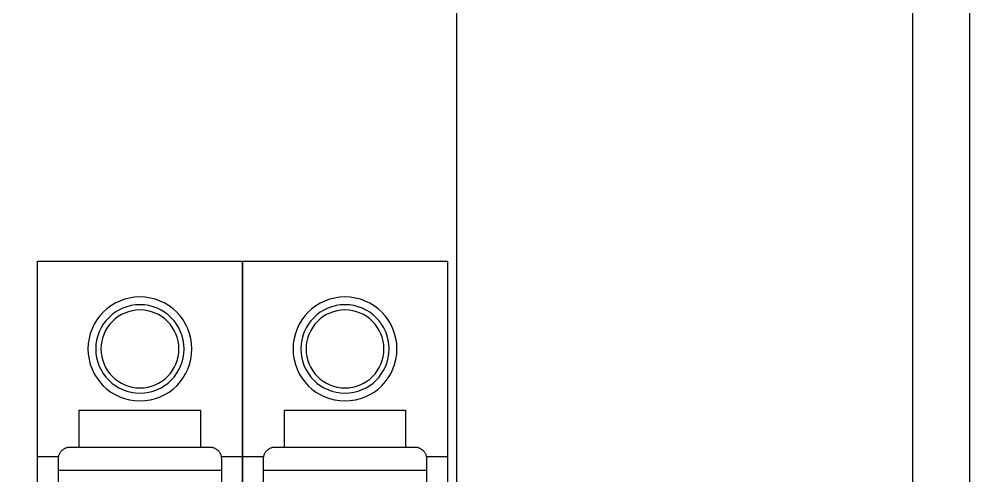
# Model space of a CAD drawing. Header units: millimetres. Extents: x -208796 to -83323, y 30910 to 103951.
# Drawn here: x -110486.7 to -110403.3, y 39896.3 to 39936.3 of the extents above; entities that cross this region are included whole.
import ezdxf

# ---------------------------------------------------------------- set-up
doc = ezdxf.new("R2010")
doc.units = ezdxf.units.MM
doc.header["$LTSCALE"] = 3
doc.layers.add('@.VISIBLE', color=7, linetype='Continuous')

# ---------------------------------------------------------------- blocks, each defined once
blk = doc.blocks.new('*U111')
at = {"layer": '@.VISIBLE', "color": 6}
blk.add_lwpolyline([(2229.288, 1352.017), (2722.288, 1352.017), (2722.288, 2350.017), (2229.288, 2350.017)], close=True, dxfattribs=at)
at = {"layer": '@.VISIBLE', "color": 151}
blk.add_lwpolyline([(2234.288, 1357.017), (2717.288, 1357.017), (2717.288, 2345.017), (2234.288, 2345.017)], close=True, dxfattribs=at)
blk = doc.blocks.new('*U127')
for points in [[(-8.986, 0), (-8.986, 79.4816), (8.986, 79.4816), (8.986, 0), (-8.986, 0)], [(4.5563, 71.7865), (4.5563, 71.7865), (4.5327, 72.2525), (4.4637, 72.7049), (4.3513, 73.1416), (4.1982, 73.5601), (4.0062, 73.9585), (3.778, 74.3341), (3.5156, 74.6849), (3.2217, 75.0084), (2.898, 75.3026), (2.5473, 75.5649), (2.1716, 75.7931), (1.7734, 75.9849), (1.3547, 76.1382), (0.9182, 76.2504), (0.4657, 76.3194), (0, 76.3428), (0, 76.3428), (-0.466, 76.3194), (-0.9184, 76.2504), (-1.3551, 76.1382), (-1.7736, 75.9849), (-2.172, 75.7931), (-2.5476, 75.5649), (-2.8984, 75.3026), (-3.2218, 75.0084), (-3.516, 74.685), (-3.7783, 74.3342), (-4.0065, 73.9586), (-4.1983, 73.5602), (-4.3516, 73.1417), (-4.4638, 72.705), (-4.5329, 72.2526), (-4.5563, 71.7866), (-4.5563, 71.7866), (-4.5329, 71.3209), (-4.4639, 70.8684), (-4.3517, 70.4319), (-4.1984, 70.0132), (-4.0066, 69.615), (-3.7784, 69.2393), (-3.5161, 68.8886), (-3.2219, 68.5649), (-2.8984, 68.271), (-2.5476, 68.0086), (-2.172, 67.7804), (-1.7736, 67.5884), (-1.3551, 67.4353), (-0.9184, 67.3229), (-0.466, 67.2539), (0, 67.2303), (0, 67.2303), (0.4657, 67.2539), (0.9181, 67.3229), (1.3547, 67.4353), (1.7734, 67.5884), (2.1716, 67.7804), (2.5473, 68.0086), (2.898, 68.2709), (3.2217, 68.5648), (3.5156, 68.8885), (3.778, 69.2392), (4.0062, 69.6149), (4.1982, 70.0131), (4.3513, 70.4318), (4.4637, 70.8683), (4.5327, 71.3208), (4.5563, 71.7865)], [(3.8728, 71.7865), (3.8728, 71.7865), (3.8527, 72.1826), (3.7941, 72.5671), (3.6986, 72.9383), (3.5684, 73.2941), (3.4052, 73.6328), (3.2113, 73.952), (2.9883, 74.2502), (2.7384, 74.5251), (2.4633, 74.7751), (2.1651, 74.998), (1.8458, 75.1921), (1.5074, 75.3551), (1.1515, 75.4854), (0.7804, 75.5808), (0.3958, 75.6395), (0, 75.6594), (0, 75.6594), (-0.3961, 75.6395), (-0.7806, 75.5808), (-1.1518, 75.4854), (-1.5076, 75.3551), (-1.8463, 75.1921), (-2.1655, 74.998), (-2.4637, 74.7751), (-2.7386, 74.5251), (-2.9886, 74.2502), (-3.2115, 73.952), (-3.4056, 73.6328), (-3.5686, 73.2941), (-3.6989, 72.9383), (-3.7943, 72.5671), (-3.8529, 72.1826), (-3.8728, 71.7865), (-3.8728, 71.7865), (-3.8529, 71.3907), (-3.7943, 71.0061), (-3.6989, 70.635), (-3.5686, 70.2791), (-3.4056, 69.9407), (-3.2115, 69.6214), (-2.9886, 69.3232), (-2.7386, 69.0481), (-2.4637, 68.7982), (-2.1655, 68.5752), (-1.8463, 68.3813), (-1.5076, 68.2181), (-1.1518, 68.0879), (-0.7806, 67.9924), (-0.3961, 67.9338), (0, 67.9137), (0, 67.9137), (0.3958, 67.9338), (0.7804, 67.9924), (1.1515, 68.0879), (1.5074, 68.2181), (1.8458, 68.3813), (2.1651, 68.5752), (2.4633, 68.7982), (2.7384, 69.0481), (2.9883, 69.3232), (3.2113, 69.6214), (3.4052, 69.9407), (3.5684, 70.2791), (3.6986, 70.635), (3.7941, 71.0061), (3.8527, 71.3907), (3.8728, 71.7865)], [(3.4172, 71.7865), (3.4172, 71.7865), (3.3995, 72.1361), (3.3476, 72.4754), (3.2633, 72.8029), (3.1486, 73.1168), (3.0046, 73.4156), (2.8335, 73.6973), (2.6368, 73.9604), (2.4163, 74.2029), (2.1736, 74.4236), (1.9105, 74.6202), (1.6286, 74.7914), (1.33, 74.9352), (1.016, 75.0502), (0.6886, 75.1343), (0.3493, 75.1862), (0, 75.2037), (0, 75.2037), (-0.3496, 75.1862), (-0.6889, 75.1343), (-1.0164, 75.0502), (-1.3303, 74.9352), (-1.6291, 74.7914), (-1.9108, 74.6202), (-2.1739, 74.4236), (-2.4164, 74.2029), (-2.6371, 73.9604), (-2.8337, 73.6973), (-3.0049, 73.4156), (-3.1487, 73.1168), (-3.2637, 72.8029), (-3.3478, 72.4754), (-3.3997, 72.1361), (-3.4172, 71.7865), (-3.4172, 71.7865), (-3.3997, 71.4372), (-3.3478, 71.0979), (-3.2637, 70.7705), (-3.1487, 70.4565), (-3.0049, 70.1579), (-2.8337, 69.8761), (-2.6371, 69.613), (-2.4164, 69.3703), (-2.1739, 69.1498), (-1.9108, 68.9531), (-1.6291, 68.782), (-1.3303, 68.638), (-1.0164, 68.5233), (-0.6889, 68.439), (-0.3496, 68.3871), (0, 68.3694), (0, 68.3694), (0.3493, 68.3871), (0.6886, 68.439), (1.016, 68.5233), (1.33, 68.638), (1.6286, 68.782), (1.9105, 68.9531), (2.1736, 69.1498), (2.4163, 69.3703), (2.6368, 69.613), (2.8335, 69.8761), (3.0046, 70.1579), (3.1486, 70.4565), (3.2633, 70.7705), (3.3476, 71.0979), (3.3995, 71.4372), (3.4172, 71.7865)], [(-5.3156, 63.1802), (-5.3156, 66.4202)], [(-5.3156, 66.4202), (5.3157, 66.4202)], [(5.3157, 66.4202), (5.3157, 63.1802)], [(-7.1381, 60.1427), (-7.1381, 62.1677), (-7.1381, 62.1677), (-7.1369, 62.2181), (-7.1333, 62.268), (-7.1273, 62.3175), (-7.1186, 62.3663), (-7.1078, 62.4148), (-7.0945, 62.4624), (-7.079, 62.5093), (-7.0611, 62.5553), (-7.0412, 62.6006), (-7.019, 62.6447), (-6.9947, 62.6879), (-6.9681, 62.7296), (-6.9397, 62.7703), (-6.909, 62.8096), (-6.8764, 62.8475), (-6.8416, 62.8837), (-6.8416, 62.8837), (-6.8054, 62.9185), (-6.7675, 62.9511), (-6.7282, 62.9818), (-6.6875, 63.0102), (-6.6458, 63.0368), (-6.6026, 63.0611), (-6.5585, 63.0833), (-6.5132, 63.1032), (-6.4672, 63.1211), (-6.4203, 63.1366), (-6.3727, 63.1499), (-6.3242, 63.1607), (-6.2754, 63.1694), (-6.2259, 63.1754), (-6.176, 63.179), (-6.1256, 63.1802), (-5.3156, 63.1802), (5.3157, 63.1802), (6.1257, 63.1802), (6.1257, 63.1802), (6.1758, 63.179), (6.2257, 63.1754), (6.2751, 63.1694), (6.324, 63.1607), (6.3722, 63.1499), (6.4199, 63.1366), (6.4668, 63.1211), (6.513, 63.1032), (6.5581, 63.0833), (6.6022, 63.0611), (6.6452, 63.0368), (6.6872, 63.0102), (6.7277, 62.9818), (6.7672, 62.9511), (6.8051, 62.9185), (6.8416, 62.8837), (6.8416, 62.8837), (6.8761, 62.8475), (6.9087, 62.8096), (6.9392, 62.7703), (6.9679, 62.7296), (6.9943, 62.6879), (7.0187, 62.6447), (7.0409, 62.6006), (7.061, 62.5553), (7.0787, 62.5093), (7.0943, 62.4624), (7.1075, 62.4148), (7.1185, 62.3663), (7.1269, 62.3175), (7.1332, 62.268), (7.1368, 62.2181), (7.1382, 62.1677), (7.1382, 60.1427)], [(-8.986, 62.3702), (-7.1177, 62.3702)], [(7.1177, 62.3702), (8.986, 62.3702)], [(-7.1381, 61.1552), (7.1382, 61.1552)]]:
    blk.add_lwpolyline(points)
blk = doc.blocks.new('*U126')
for points in [[(-8.986, 0), (-8.986, 79.4816), (8.986, 79.4816), (8.986, 0), (-8.986, 0)], [(4.5563, 71.7865), (4.5563, 71.7865), (4.5327, 72.2525), (4.4637, 72.7049), (4.3513, 73.1416), (4.1982, 73.5601), (4.0062, 73.9585), (3.778, 74.3341), (3.5156, 74.6849), (3.2217, 75.0084), (2.898, 75.3026), (2.5473, 75.5649), (2.1716, 75.7931), (1.7734, 75.9849), (1.3547, 76.1382), (0.9182, 76.2504), (0.4657, 76.3194), (0, 76.3428), (0, 76.3428), (-0.466, 76.3194), (-0.9184, 76.2504), (-1.3551, 76.1382), (-1.7736, 75.9849), (-2.172, 75.7931), (-2.5476, 75.5649), (-2.8984, 75.3026), (-3.2218, 75.0084), (-3.516, 74.685), (-3.7783, 74.3342), (-4.0065, 73.9586), (-4.1983, 73.5602), (-4.3516, 73.1417), (-4.4638, 72.705), (-4.5329, 72.2526), (-4.5563, 71.7866), (-4.5563, 71.7866), (-4.5329, 71.3209), (-4.4639, 70.8684), (-4.3517, 70.4319), (-4.1984, 70.0132), (-4.0066, 69.615), (-3.7784, 69.2393), (-3.5161, 68.8886), (-3.2219, 68.5649), (-2.8984, 68.271), (-2.5476, 68.0086), (-2.172, 67.7804), (-1.7736, 67.5884), (-1.3551, 67.4353), (-0.9184, 67.3229), (-0.466, 67.2539), (0, 67.2303), (0, 67.2303), (0.4657, 67.2539), (0.9181, 67.3229), (1.3547, 67.4353), (1.7734, 67.5884), (2.1716, 67.7804), (2.5473, 68.0086), (2.898, 68.2709), (3.2217, 68.5648), (3.5156, 68.8885), (3.778, 69.2392), (4.0062, 69.6149), (4.1982, 70.0131), (4.3513, 70.4318), (4.4637, 70.8683), (4.5327, 71.3208), (4.5563, 71.7865)], [(3.8728, 71.7865), (3.8728, 71.7865), (3.8527, 72.1826), (3.7941, 72.5671), (3.6986, 72.9383), (3.5684, 73.2941), (3.4052, 73.6328), (3.2113, 73.952), (2.9883, 74.2502), (2.7384, 74.5251), (2.4633, 74.7751), (2.1651, 74.998), (1.8458, 75.1921), (1.5074, 75.3551), (1.1515, 75.4854), (0.7804, 75.5808), (0.3958, 75.6395), (0, 75.6594), (0, 75.6594), (-0.3961, 75.6395), (-0.7806, 75.5808), (-1.1518, 75.4854), (-1.5076, 75.3551), (-1.8463, 75.1921), (-2.1655, 74.998), (-2.4637, 74.7751), (-2.7386, 74.5251), (-2.9886, 74.2502), (-3.2115, 73.952), (-3.4056, 73.6328), (-3.5686, 73.2941), (-3.6989, 72.9383), (-3.7943, 72.5671), (-3.8529, 72.1826), (-3.8728, 71.7865), (-3.8728, 71.7865), (-3.8529, 71.3907), (-3.7943, 71.0061), (-3.6989, 70.635), (-3.5686, 70.2791), (-3.4056, 69.9407), (-3.2115, 69.6214), (-2.9886, 69.3232), (-2.7386, 69.0481), (-2.4637, 68.7982), (-2.1655, 68.5752), (-1.8463, 68.3813), (-1.5076, 68.2181), (-1.1518, 68.0879), (-0.7806, 67.9924), (-0.3961, 67.9338), (0, 67.9137), (0, 67.9137), (0.3958, 67.9338), (0.7804, 67.9924), (1.1515, 68.0879), (1.5074, 68.2181), (1.8458, 68.3813), (2.1651, 68.5752), (2.4633, 68.7982), (2.7384, 69.0481), (2.9883, 69.3232), (3.2113, 69.6214), (3.4052, 69.9407), (3.5684, 70.2791), (3.6986, 70.635), (3.7941, 71.0061), (3.8527, 71.3907), (3.8728, 71.7865)], [(3.4172, 71.7865), (3.4172, 71.7865), (3.3995, 72.1361), (3.3476, 72.4754), (3.2633, 72.8029), (3.1486, 73.1168), (3.0046, 73.4156), (2.8335, 73.6973), (2.6368, 73.9604), (2.4163, 74.2029), (2.1736, 74.4236), (1.9105, 74.6202), (1.6286, 74.7914), (1.33, 74.9352), (1.016, 75.0502), (0.6886, 75.1343), (0.3493, 75.1862), (0, 75.2037), (0, 75.2037), (-0.3496, 75.1862), (-0.6889, 75.1343), (-1.0164, 75.0502), (-1.3303, 74.9352), (-1.6291, 74.7914), (-1.9108, 74.6202), (-2.1739, 74.4236), (-2.4164, 74.2029), (-2.6371, 73.9604), (-2.8337, 73.6973), (-3.0049, 73.4156), (-3.1487, 73.1168), (-3.2637, 72.8029), (-3.3478, 72.4754), (-3.3997, 72.1361), (-3.4172, 71.7865), (-3.4172, 71.7865), (-3.3997, 71.4372), (-3.3478, 71.0979), (-3.2637, 70.7705), (-3.1487, 70.4565), (-3.0049, 70.1579), (-2.8337, 69.8761), (-2.6371, 69.613), (-2.4164, 69.3703), (-2.1739, 69.1498), (-1.9108, 68.9531), (-1.6291, 68.782), (-1.3303, 68.638), (-1.0164, 68.5233), (-0.6889, 68.439), (-0.3496, 68.3871), (0, 68.3694), (0, 68.3694), (0.3493, 68.3871), (0.6886, 68.439), (1.016, 68.5233), (1.33, 68.638), (1.6286, 68.782), (1.9105, 68.9531), (2.1736, 69.1498), (2.4163, 69.3703), (2.6368, 69.613), (2.8335, 69.8761), (3.0046, 70.1579), (3.1486, 70.4565), (3.2633, 70.7705), (3.3476, 71.0979), (3.3995, 71.4372), (3.4172, 71.7865)], [(-5.3156, 63.1802), (-5.3156, 66.4202)], [(-5.3156, 66.4202), (5.3157, 66.4202)], [(5.3157, 66.4202), (5.3157, 63.1802)], [(-7.1381, 60.1427), (-7.1381, 62.1677), (-7.1381, 62.1677), (-7.1369, 62.2181), (-7.1333, 62.268), (-7.1273, 62.3175), (-7.1186, 62.3663), (-7.1078, 62.4148), (-7.0945, 62.4624), (-7.079, 62.5093), (-7.0611, 62.5553), (-7.0412, 62.6006), (-7.019, 62.6447), (-6.9947, 62.6879), (-6.9681, 62.7296), (-6.9397, 62.7703), (-6.909, 62.8096), (-6.8764, 62.8475), (-6.8416, 62.8837), (-6.8416, 62.8837), (-6.8054, 62.9185), (-6.7675, 62.9511), (-6.7282, 62.9818), (-6.6875, 63.0102), (-6.6458, 63.0368), (-6.6026, 63.0611), (-6.5585, 63.0833), (-6.5132, 63.1032), (-6.4672, 63.1211), (-6.4203, 63.1366), (-6.3727, 63.1499), (-6.3242, 63.1607), (-6.2754, 63.1694), (-6.2259, 63.1754), (-6.176, 63.179), (-6.1256, 63.1802), (-5.3156, 63.1802), (5.3157, 63.1802), (6.1257, 63.1802), (6.1257, 63.1802), (6.1758, 63.179), (6.2257, 63.1754), (6.2751, 63.1694), (6.324, 63.1607), (6.3722, 63.1499), (6.4199, 63.1366), (6.4668, 63.1211), (6.513, 63.1032), (6.5581, 63.0833), (6.6022, 63.0611), (6.6452, 63.0368), (6.6872, 63.0102), (6.7277, 62.9818), (6.7672, 62.9511), (6.8051, 62.9185), (6.8416, 62.8837), (6.8416, 62.8837), (6.8761, 62.8475), (6.9087, 62.8096), (6.9392, 62.7703), (6.9679, 62.7296), (6.9943, 62.6879), (7.0187, 62.6447), (7.0409, 62.6006), (7.061, 62.5553), (7.0787, 62.5093), (7.0943, 62.4624), (7.1075, 62.4148), (7.1185, 62.3663), (7.1269, 62.3175), (7.1332, 62.268), (7.1368, 62.2181), (7.1382, 62.1677), (7.1382, 60.1427)], [(-8.986, 62.3702), (-7.1177, 62.3702)], [(7.1177, 62.3702), (8.986, 62.3702)], [(-7.1381, 61.1552), (7.1382, 61.1552)]]:
    blk.add_lwpolyline(points)

msp = doc.modelspace()

# ---------------------------------------------------------------- linework, layer by layer
msp.add_lwpolyline([(-110448.331, 40030.378), (-110448.331, 39388.911), (-110408.331, 39388.911), (-110408.331, 40030.378)], close=True)

# ---------------------------------------------------------------- block references
for name, p in [('*U127', (-110476.079, 39835.637)), ('*U126', (-110458.107, 39835.637))]:
    msp.add_blockref(name, p)
at = {"layer": '@.VISIBLE'}
msp.add_blockref('*U111', (-113125.619, 38031.894), dxfattribs=at)

doc.saveas('drawing.dxf')
